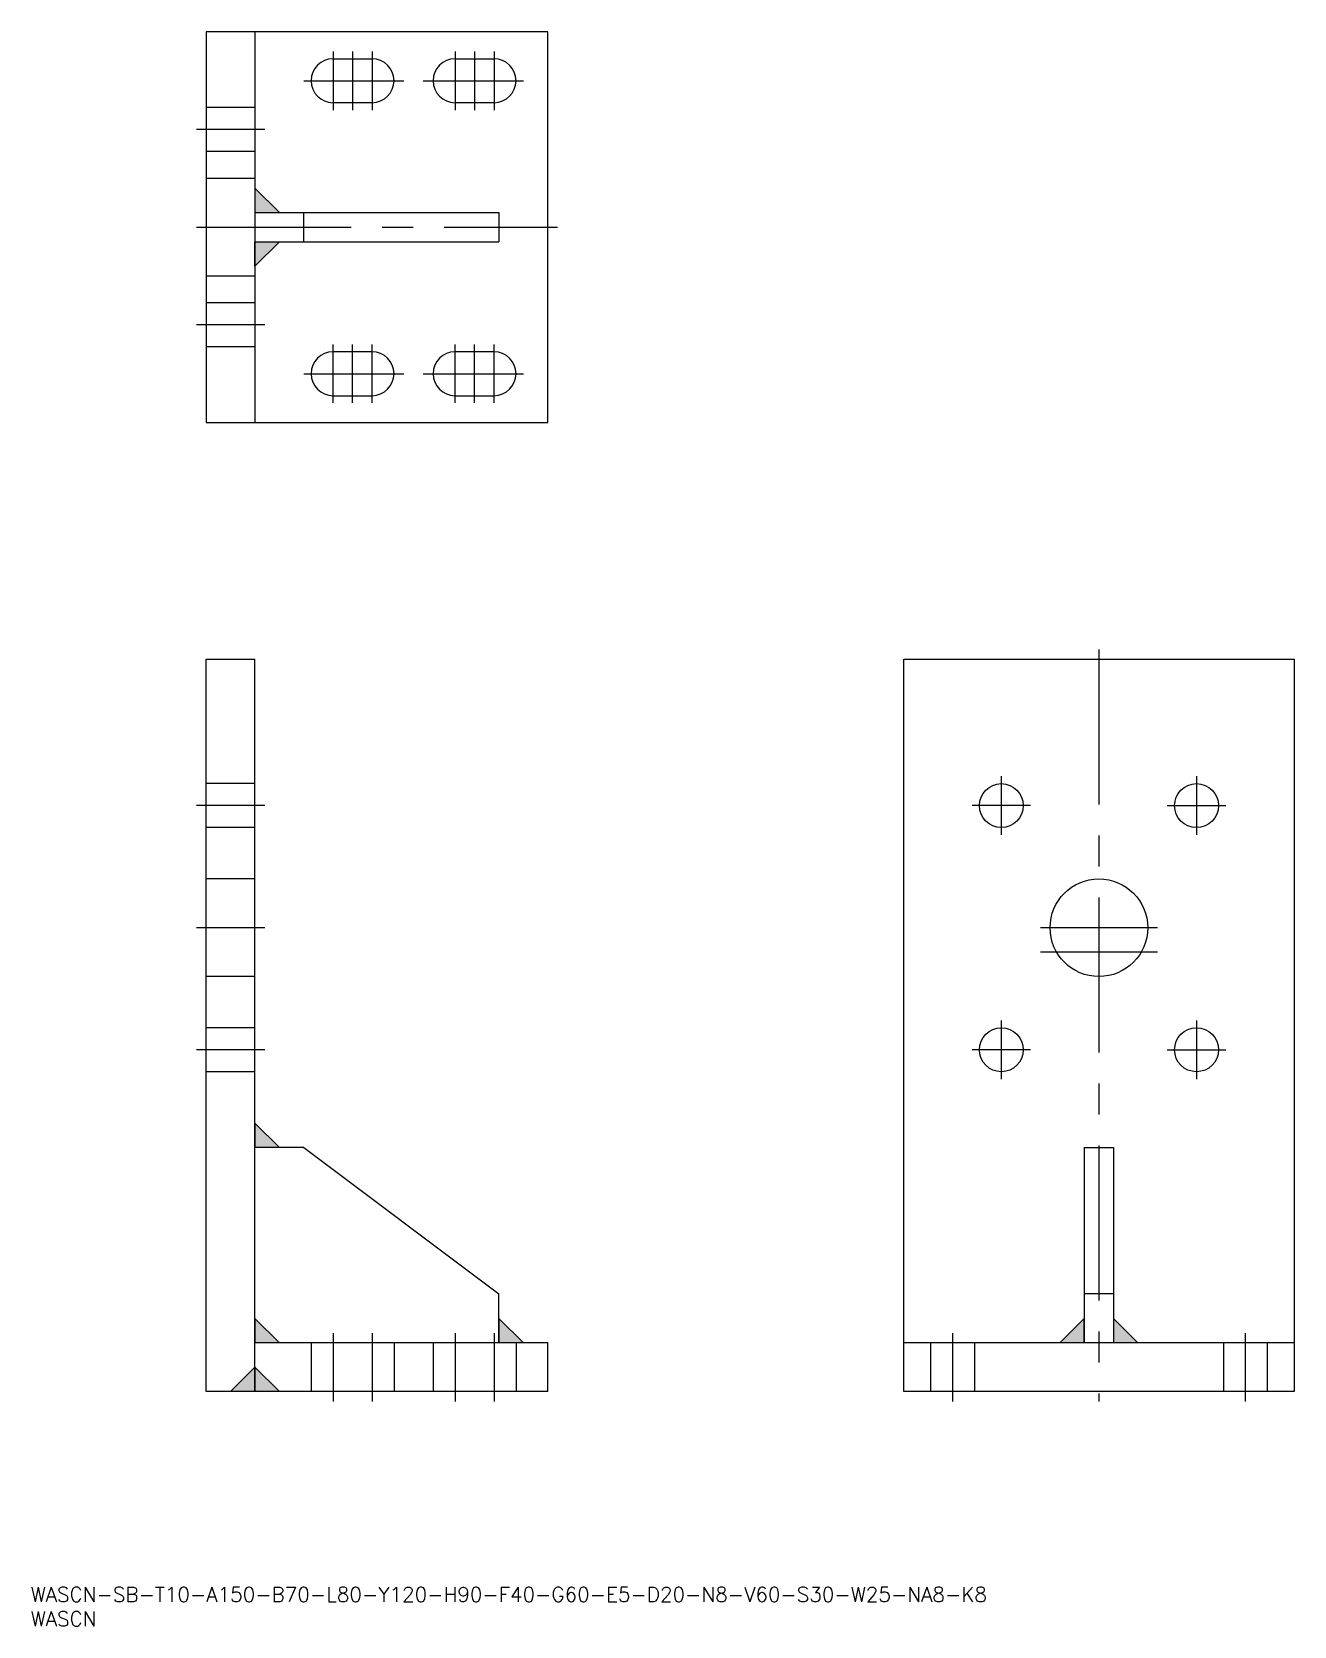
# Model space of a CAD drawing. Extents: x 0 to 259, y 0 to 326.
import ezdxf

# ---------------------------------------------------------------- set-up
doc = ezdxf.new("R2010")
doc.units = 0
doc.linetypes.add('CENTER', pattern=[50.8, 31.75, -6.35, 6.35, -6.35])
doc.linetypes.add('DASHED', pattern=[19.05, 12.7, -6.35])
doc.layers.get('0').update_dxf_attribs({"linetype": 'CONTINUOUS'})
doc.layers.add('CENTER', color=1, linetype='CENTER')
doc.styles.get("Standard").update_dxf_attribs({"font": 'txt.shx', "height": 3, "bigfont": 'bigfont.shx'})

# ---------------------------------------------------------------- blocks, each defined once
blk = doc.blocks.new('*U1')
at = {"color": 7, "linetype": 'CONTINUOUS'}
blk.add_text('WASCN-SB-T10-A150-B70-L80-Y120-H90-F40-G60-E5-D20-N8-V60-S30-W25-NA8-K8', height=3, dxfattribs=at).set_placement((0, 5))
blk = doc.blocks.new('*U2')
at = {"color": 7, "linetype": 'CONTINUOUS'}
blk.add_text('WASCN', height=3, dxfattribs=at).set_placement((0, 0))
blk = doc.blocks.new('*U3')
at = {"color": 7, "linetype": 'CONTINUOUS'}
for p, q in [((45.964051, 294.47943), (45.964051, 289.47943)), ((50.964051, 289.47943), (45.964051, 294.47943))]:
    blk.add_line(p, q, dxfattribs=at)
blk.add_solid([(45.964051, 294.47943), (45.964051, 289.47943), (50.964051, 289.47943)], dxfattribs=at)
blk = doc.blocks.new('*U4')
at = {"color": 7, "linetype": 'CONTINUOUS'}
for p, q in [((50.964051, 283.47943), (45.964051, 278.47943)), ((45.964051, 278.47943), (45.964051, 283.47943))]:
    blk.add_line(p, q, dxfattribs=at)
at = {"color": 7, "linetype": 'CONTINUOUS', "extrusion": (0, 0, -1)}
blk.add_solid([(-45.964051, 283.47943), (-50.964051, 283.47943), (-45.964051, 278.47943)], dxfattribs=at)
blk = doc.blocks.new('*U5')
at = {"color": 7, "linetype": 'CONTINUOUS'}
for p, q in [((45.964051, 103.026256), (45.964051, 98.026256)), ((50.964051, 98.026256), (45.964051, 103.026256))]:
    blk.add_line(p, q, dxfattribs=at)
blk.add_solid([(45.964051, 103.026256), (45.964051, 98.026256), (50.964051, 98.026256)], dxfattribs=at)
blk = doc.blocks.new('*U6')
at = {"color": 7, "linetype": 'CONTINUOUS'}
for p, q in [((45.964051, 63.026256), (45.964051, 58.026256)), ((50.964051, 58.026256), (45.964051, 63.026256))]:
    blk.add_line(p, q, dxfattribs=at)
blk.add_solid([(45.964051, 63.026256), (45.964051, 58.026256), (50.964051, 58.026256)], dxfattribs=at)
blk = doc.blocks.new('*U7')
at = {"color": 7, "linetype": 'CONTINUOUS'}
for p, q in [((95.964051, 63.026256), (95.964051, 58.026256)), ((100.964051, 58.026256), (95.964051, 63.026256))]:
    blk.add_line(p, q, dxfattribs=at)
blk.add_solid([(95.964051, 63.026256), (95.964051, 58.026256), (100.964051, 58.026256)], dxfattribs=at)
blk = doc.blocks.new('*U8')
at = {"color": 7, "linetype": 'CONTINUOUS'}
for p, q in [((45.964051, 53.026256), (45.964051, 48.026256)), ((50.964051, 48.026256), (45.964051, 53.026256))]:
    blk.add_line(p, q, dxfattribs=at)
blk.add_solid([(45.964051, 53.026256), (45.964051, 48.026256), (50.964051, 48.026256)], dxfattribs=at)
blk = doc.blocks.new('*U9')
at = {"color": 7, "linetype": 'CONTINUOUS'}
for p, q in [((45.964051, 53.026256), (40.964051, 48.026256)), ((45.964051, 48.026256), (45.964051, 53.026256))]:
    blk.add_line(p, q, dxfattribs=at)
blk.add_solid([(45.964051, 53.026256), (40.964051, 48.026256), (45.964051, 48.026256)], dxfattribs=at)
blk = doc.blocks.new('*U10')
at = {"color": 7, "linetype": 'CONTINUOUS'}
for p, q in [((221.891983, 63.026256), (221.891983, 58.026256)), ((226.891983, 58.026256), (221.891983, 63.026256))]:
    blk.add_line(p, q, dxfattribs=at)
blk.add_solid([(221.891983, 63.026256), (221.891983, 58.026256), (226.891983, 58.026256)], dxfattribs=at)
blk = doc.blocks.new('*U11')
at = {"color": 7, "linetype": 'CONTINUOUS'}
for p, q in [((215.891983, 63.026256), (210.891983, 58.026256)), ((215.891983, 58.026256), (215.891983, 63.026256))]:
    blk.add_line(p, q, dxfattribs=at)
blk.add_solid([(215.891983, 63.026256), (210.891983, 58.026256), (215.891983, 58.026256)], dxfattribs=at)

msp = doc.modelspace()

# ---------------------------------------------------------------- linework, layer by layer
at = {"color": 7, "linetype": 'CONTINUOUS'}
for p, q in [((105.964051, 326.47943), (35.964051, 326.47943)), ((35.964051, 326.47943), (35.964051, 246.47943)), ((45.964051, 326.47943), (45.964051, 246.47943)), ((105.964051, 246.47943), (105.964051, 326.47943)), ((61.964051, 320.97943), (69.964051, 320.97943)), ((86.964051, 320.97943), (94.964051, 320.97943)), ((69.964051, 311.97943), (61.964051, 311.97943)), ((94.964051, 311.97943), (86.964051, 311.97943)), ((45.964051, 294.47943), (50.964051, 289.47943)), ((45.964051, 289.47943), (95.964051, 289.47943)), ((55.964051, 283.47943), (55.964051, 289.47943)), ((95.964051, 289.47943), (95.964051, 283.47943)), ((45.964051, 283.47943), (95.964051, 283.47943)), ((45.964051, 278.47943), (50.964051, 283.47943)), ((69.964051, 260.97943), (61.964051, 260.97943)), ((94.964051, 260.97943), (86.964051, 260.97943)), ((61.964051, 251.97943), (69.964051, 251.97943)), ((86.964051, 251.97943), (94.964051, 251.97943)), ((35.964051, 246.47943), (105.964051, 246.47943)), ((35.964051, 48.026256), (35.964051, 198.026256)), ((35.964051, 198.026256), (45.964051, 198.026256)), ((45.964051, 48.026256), (45.964051, 198.026256)), ((178.891983, 48.026256), (178.891983, 198.026256)), ((178.891983, 198.026256), (258.891983, 198.026256)), ((258.891983, 198.026256), (258.891983, 48.026256)), ((45.964051, 103.026256), (50.964051, 98.026256)), ((55.964051, 98.026256), (45.964051, 98.026256)), ((55.964051, 98.026256), (95.964051, 68.026256)), ((215.891983, 98.026256), (221.891983, 98.026256)), ((215.891983, 98.026256), (215.891983, 58.026256)), ((221.891983, 98.026256), (221.891983, 58.026256)), ((95.964051, 58.026256), (95.964051, 68.026256)), ((221.891983, 68.026256), (215.891983, 68.026256)), ((45.964051, 63.026256), (50.964051, 58.026256)), ((95.964051, 63.026256), (100.964051, 58.026256)), ((215.891983, 63.026256), (210.891983, 58.026256)), ((221.891983, 63.026256), (226.891983, 58.026256)), ((105.964051, 58.026256), (45.964051, 58.026256)), ((105.964051, 48.026256), (105.964051, 58.026256)), ((258.891983, 58.026256), (178.891983, 58.026256)), ((45.964051, 53.026256), (40.964051, 48.026256)), ((45.964051, 53.026256), (50.964051, 48.026256)), ((105.964051, 48.026256), (35.964051, 48.026256)), ((258.891983, 48.026256), (178.891983, 48.026256))]:
    msp.add_line(p, q, dxfattribs=at)
at = {"color": 3, "linetype": 'DASHED'}
for p, q in [((45.964051, 310.97943), (35.964051, 310.97943)), ((45.964051, 301.97943), (35.964051, 301.97943)), ((45.964051, 296.47943), (35.964051, 296.47943)), ((45.964051, 276.47943), (35.964051, 276.47943)), ((45.964051, 270.97943), (35.964051, 270.97943)), ((45.964051, 261.97943), (35.964051, 261.97943)), ((45.964051, 172.526256), (35.964051, 172.526256)), ((45.964051, 163.526256), (35.964051, 163.526256)), ((45.964051, 153.026256), (35.964051, 153.026256)), ((45.964051, 133.026256), (35.964051, 133.026256)), ((45.964051, 122.526256), (35.964051, 122.526256)), ((45.964051, 113.526256), (35.964051, 113.526256)), ((57.464999, 58.026256), (57.464999, 48.026256)), ((74.464999, 58.026256), (74.464999, 48.026256)), ((82.464051, 58.026256), (82.464051, 48.026256)), ((99.464051, 58.026256), (99.464051, 48.026256)), ((184.391983, 58.026256), (184.391983, 48.026256)), ((193.391983, 58.026256), (193.391983, 48.026256)), ((244.391983, 58.026256), (244.391983, 48.026256)), ((253.391983, 58.026256), (253.391983, 48.026256))]:
    msp.add_line(p, q, dxfattribs=at)
at = {"color": 7, "linetype": 'CONTINUOUS'}
for centre, radius in [((198.891983, 168.026256), 4.5), ((238.891983, 168.026256), 4.5), ((218.891983, 143.026256), 10), ((198.891983, 118.026256), 4.5), ((238.891983, 118.026256), 4.5)]:
    msp.add_circle(centre, radius, dxfattribs=at)
for centre, start, end in [((61.964051, 316.47943), 90, 270), ((69.964051, 316.47943), 270, 90), ((86.964051, 316.47943), 90, 270), ((94.964051, 316.47943), 270, 90), ((61.964051, 256.47943), 90, 270), ((69.964051, 256.47943), 270, 90), ((86.964051, 256.47943), 90, 270), ((94.964051, 256.47943), 270, 90)]:
    msp.add_arc(centre, 4.5, start, end, dxfattribs=at)
at = {"layer": 'CENTER', "color": 1, "linetype": 'CENTER'}
for p, q in [((61.964051, 322.47943), (61.964051, 310.47943)), ((65.964051, 322.47943), (65.964051, 310.47943)), ((69.964051, 322.47943), (69.964051, 310.47943)), ((86.964051, 322.47943), (86.964051, 310.47943)), ((90.964051, 322.47943), (90.964051, 310.47943)), ((94.964051, 322.47943), (94.964051, 310.47943)), ((55.964051, 316.47943), (76.464051, 316.47943)), ((80.464051, 316.47943), (100.964051, 316.47943)), ((47.964051, 306.47943), (33.964051, 306.47943)), ((33.964051, 286.47943), (107.964051, 286.47943)), ((47.964051, 266.47943), (33.964051, 266.47943)), ((61.964051, 250.47943), (61.964051, 262.47943)), ((65.964051, 250.47943), (65.964051, 262.47943)), ((69.964051, 250.47943), (69.964051, 262.47943)), ((86.964051, 250.47943), (86.964051, 262.47943)), ((90.964051, 250.47943), (90.964051, 262.47943)), ((94.964051, 250.47943), (94.964051, 262.47943)), ((55.964051, 256.47943), (76.464051, 256.47943)), ((80.464051, 256.47943), (100.964051, 256.47943)), ((218.891983, 200.026256), (218.891983, 46.026256)), ((198.891983, 174.026256), (198.891983, 162.026256)), ((238.891983, 174.026256), (238.891983, 162.026256)), ((47.964051, 168.026256), (33.964051, 168.026256)), ((204.891983, 168.026256), (192.891983, 168.026256)), ((232.891983, 168.026256), (244.891983, 168.026256)), ((47.964051, 143.026256), (33.964051, 143.026256)), ((230.891983, 143.026256), (206.891983, 143.026256)), ((230.891983, 138.026256), (206.891983, 138.026256)), ((198.891983, 124.026256), (198.891983, 112.026256)), ((238.891983, 124.026256), (238.891983, 112.026256)), ((47.964051, 118.026256), (33.964051, 118.026256)), ((204.891983, 118.026256), (192.891983, 118.026256)), ((232.891983, 118.026256), (244.891983, 118.026256)), ((61.964999, 60.026256), (61.964999, 46.026256)), ((69.964999, 60.026256), (69.964999, 46.026256)), ((86.964051, 60.026256), (86.964051, 46.026256)), ((94.964051, 60.026256), (94.964051, 46.026256)), ((188.891983, 60.026256), (188.891983, 46.026256)), ((248.891983, 60.026256), (248.891983, 46.026256))]:
    msp.add_line(p, q, dxfattribs=at)

# ---------------------------------------------------------------- block references
at = {"color": 7, "linetype": 'CONTINUOUS'}
for name in ['*U3', '*U4', '*U5', '*U6', '*U7', '*U11', '*U10', '*U9', '*U8', '*U1', '*U2']:
    msp.add_blockref(name, (0, 0), dxfattribs=at)

doc.saveas('drawing.dxf')
